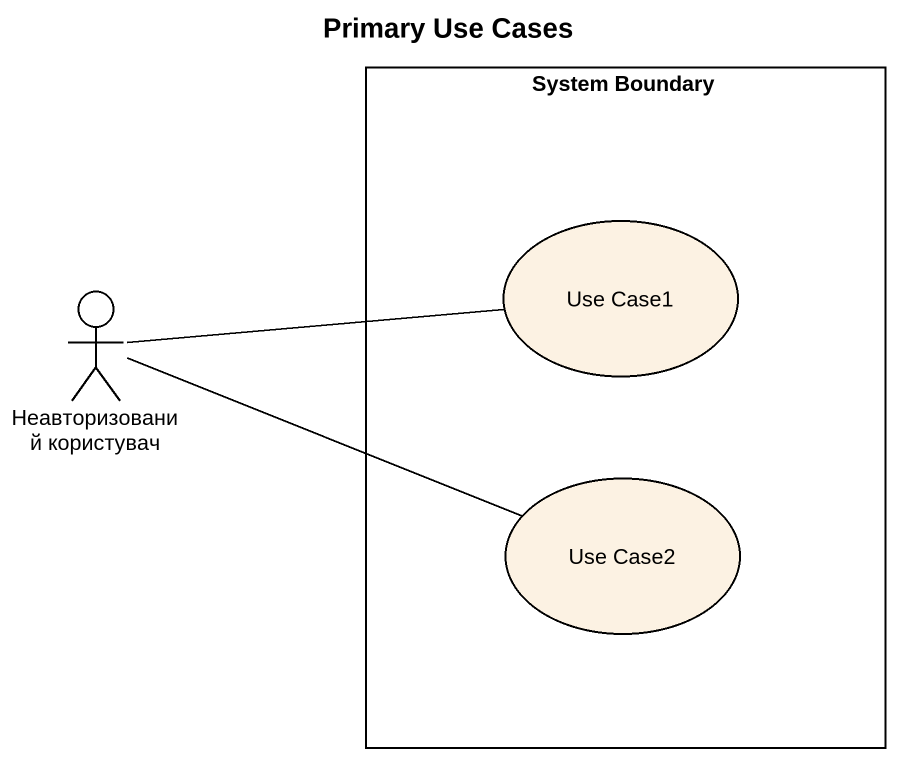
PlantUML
@startuml
title Primary Use Cases
rectangle "System Boundary" as System_Boundary {
  usecase "Use Case1" as Use_Case1
  usecase "Use Case2" as Use_Case2
}
actor "Неавторизований користувач" as Неавторизований_користувач
Неавторизований_користувач -right- Use_Case1
Неавторизований_користувач -right- Use_Case2
@enduml
